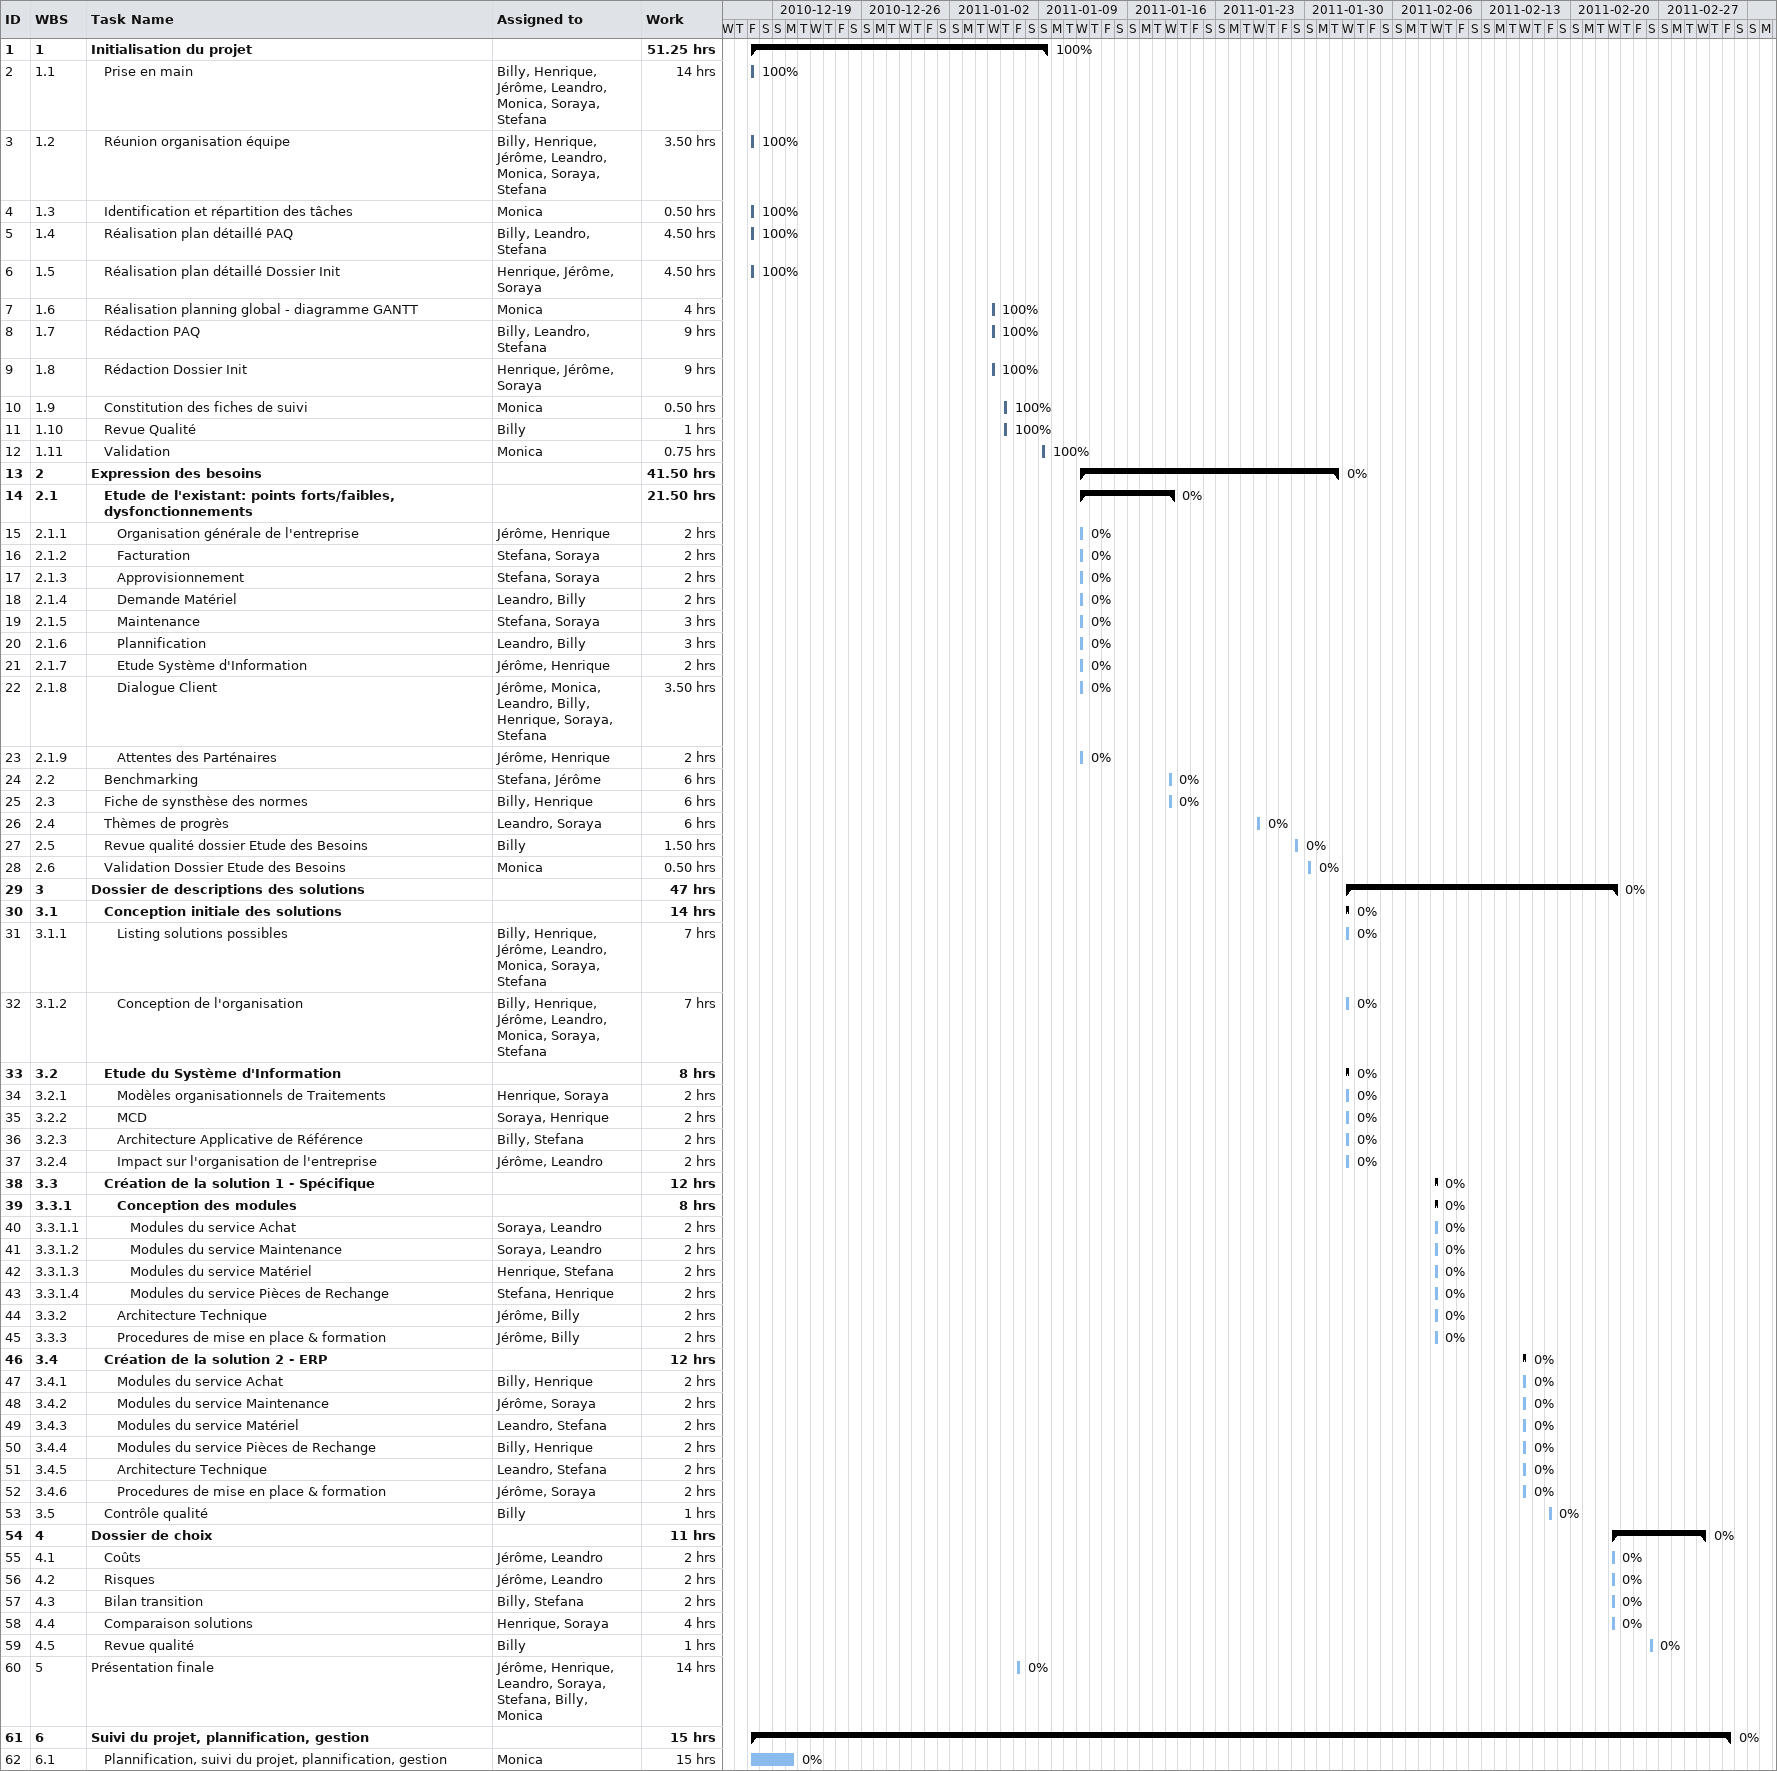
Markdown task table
| ID | WBS | Task | Start | Finish | Resources | % complete | Work (h) |
|---|---|---|---|---|---|---|---|
| 1 | 1 | **Initialisation du projet** | 2010-12-17 | 2011-01-09 |  | 100 | 51.25 |
| 2 | 1.1 | Prise en main | 2010-12-17 | 2010-12-17 | Billy, Henrique, Jérôme, Leandro, Monica, Soraya, Stefana | 100 | 14 |
| 3 | 1.2 | Réunion organisation équipe | 2010-12-17 | 2010-12-17 | Billy, Henrique, Jérôme, Leandro, Monica, Soraya, Stefana | 100 | 3.50 |
| 4 | 1.3 | Identification et répartition des tâches | 2010-12-17 | 2010-12-17 | Monica | 100 | 0.50 |
| 5 | 1.4 | Réalisation plan détaillé PAQ | 2010-12-17 | 2010-12-17 | Billy, Leandro, Stefana | 100 | 4.50 |
| 6 | 1.5 | Réalisation plan détaillé Dossier Init | 2010-12-17 | 2010-12-17 | Henrique, Jérôme, Soraya | 100 | 4.50 |
| 7 | 1.6 | Réalisation planning global - diagramme GANTT | 2011-01-05 | 2011-01-05 | Monica | 100 | 4 |
| 8 | 1.7 | Rédaction PAQ | 2011-01-05 | 2011-01-05 | Billy, Leandro, Stefana | 100 | 9 |
| 9 | 1.8 | Rédaction Dossier Init | 2011-01-05 | 2011-01-05 | Henrique, Jérôme, Soraya | 100 | 9 |
| 10 | 1.9 | Constitution des fiches de suivi | 2011-01-06 | 2011-01-06 | Monica | 100 | 0.50 |
| 11 | 1.10 | Revue Qualité | 2011-01-06 | 2011-01-06 | Billy | 100 | 1 |
| 12 | 1.11 | Validation | 2011-01-09 | 2011-01-09 | Monica | 100 | 0.75 |
| 13 | 2 | **Expression des besoins** | 2011-01-12 | 2011-02-01 |  | 0 | 41.50 |
| 14 | 2.1 | **Etude de l'existant: points forts/faibles, dysfonctionnements** | 2011-01-12 | 2011-01-19 |  | 0 | 21.50 |
| 15 | 2.1.1 | Organisation générale de l'entreprise | 2011-01-12 | 2011-01-12 | Jérôme, Henrique | 0 | 2 |
| 16 | 2.1.2 | Facturation | 2011-01-12 | 2011-01-12 | Stefana, Soraya | 0 | 2 |
| 17 | 2.1.3 | Approvisionnement | 2011-01-12 | 2011-01-12 | Stefana, Soraya | 0 | 2 |
| 18 | 2.1.4 | Demande Matériel | 2011-01-12 | 2011-01-12 | Leandro, Billy | 0 | 2 |
| 19 | 2.1.5 | Maintenance | 2011-01-12 | 2011-01-12 | Stefana, Soraya | 0 | 3 |
| 20 | 2.1.6 | Plannification | 2011-01-12 | 2011-01-12 | Leandro, Billy | 0 | 3 |
| 21 | 2.1.7 | Etude Système d'Information | 2011-01-12 | 2011-01-12 | Jérôme, Henrique | 0 | 2 |
| 22 | 2.1.8 | Dialogue Client | 2011-01-12 | 2011-01-12 | Jérôme, Monica, Leandro, Billy, Henrique, Soraya, Stefana | 0 | 3.50 |
| 23 | 2.1.9 | Attentes des Parténaires | 2011-01-12 | 2011-01-12 | Jérôme, Henrique | 0 | 2 |
| 24 | 2.2 | Benchmarking | 2011-01-19 | 2011-01-19 | Stefana, Jérôme | 0 | 6 |
| 25 | 2.3 | Fiche de synsthèse des normes | 2011-01-19 | 2011-01-19 | Billy, Henrique | 0 | 6 |
| 26 | 2.4 | Thèmes de progrès | 2011-01-26 | 2011-01-26 | Leandro, Soraya | 0 | 6 |
| 27 | 2.5 | Revue qualité dossier Etude des Besoins | 2011-01-29 | 2011-01-29 | Billy | 0 | 1.50 |
| 28 | 2.6 | Validation Dossier Etude des Besoins | 2011-01-30 | 2011-01-30 | Monica | 0 | 0.50 |
| 29 | 3 | **Dossier de descriptions des solutions** | 2011-02-02 | 2011-02-23 |  | 0 | 47 |
| 30 | 3.1 | **Conception initiale des solutions** | 2011-02-02 | 2011-02-02 |  | 0 | 14 |
| 31 | 3.1.1 | Listing solutions possibles | 2011-02-02 | 2011-02-02 | Billy, Henrique, Jérôme, Leandro, Monica, Soraya, Stefana | 0 | 7 |
| 32 | 3.1.2 | Conception de l'organisation | 2011-02-02 | 2011-02-02 | Billy, Henrique, Jérôme, Leandro, Monica, Soraya, Stefana | 0 | 7 |
| 33 | 3.2 | **Etude du Système d'Information** | 2011-02-02 | 2011-02-02 |  | 0 | 8 |
| 34 | 3.2.1 | Modèles organisationnels de Traitements | 2011-02-02 | 2011-02-02 | Henrique, Soraya | 0 | 2 |
| 35 | 3.2.2 | MCD | 2011-02-02 | 2011-02-02 | Soraya, Henrique | 0 | 2 |
| 36 | 3.2.3 | Architecture Applicative de Référence | 2011-02-02 | 2011-02-02 | Billy, Stefana | 0 | 2 |
| 37 | 3.2.4 | Impact sur l'organisation de l'entreprise | 2011-02-02 | 2011-02-02 | Jérôme, Leandro | 0 | 2 |
| 38 | 3.3 | **Création de la solution 1 - Spécifique** | 2011-02-09 | 2011-02-09 |  | 0 | 12 |
| 39 | 3.3.1 | **Conception des modules** | 2011-02-09 | 2011-02-09 |  | 0 | 8 |
| 40 | 3.3.1.1 | Modules du service Achat | 2011-02-09 | 2011-02-09 | Soraya, Leandro | 0 | 2 |
| 41 | 3.3.1.2 | Modules du service Maintenance | 2011-02-09 | 2011-02-09 | Soraya, Leandro | 0 | 2 |
| 42 | 3.3.1.3 | Modules du service Matériel | 2011-02-09 | 2011-02-09 | Henrique, Stefana | 0 | 2 |
| 43 | 3.3.1.4 | Modules du service Pièces de Rechange | 2011-02-09 | 2011-02-09 | Stefana, Henrique | 0 | 2 |
| 44 | 3.3.2 | Architecture Technique | 2011-02-09 | 2011-02-09 | Jérôme, Billy | 0 | 2 |
| 45 | 3.3.3 | Procedures de mise en place & formation | 2011-02-09 | 2011-02-09 | Jérôme, Billy | 0 | 2 |
| 46 | 3.4 | **Création de la solution 2 - ERP** | 2011-02-16 | 2011-02-16 |  | 0 | 12 |
| 47 | 3.4.1 | Modules du service Achat | 2011-02-16 | 2011-02-16 | Billy, Henrique | 0 | 2 |
| 48 | 3.4.2 | Modules du service Maintenance | 2011-02-16 | 2011-02-16 | Jérôme, Soraya | 0 | 2 |
| 49 | 3.4.3 | Modules du service Matériel | 2011-02-16 | 2011-02-16 | Leandro, Stefana | 0 | 2 |
| 50 | 3.4.4 | Modules du service Pièces de Rechange | 2011-02-16 | 2011-02-16 | Billy, Henrique | 0 | 2 |
| 51 | 3.4.5 | Architecture Technique | 2011-02-16 | 2011-02-16 | Leandro, Stefana | 0 | 2 |
| 52 | 3.4.6 | Procedures de mise en place & formation | 2011-02-16 | 2011-02-16 | Jérôme, Soraya | 0 | 2 |
| 53 | 3.5 | Contrôle qualité | 2011-02-18 | 2011-02-18 | Billy | 0 | 1 |
| 54 | 4 | **Dossier de choix** | 2011-02-23 | 2011-03-02 |  | 0 | 11 |
| 55 | 4.1 | Coûts | 2011-02-23 | 2011-02-23 | Jérôme, Leandro | 0 | 2 |
| 56 | 4.2 | Risques | 2011-02-23 | 2011-02-23 | Jérôme, Leandro | 0 | 2 |
| 57 | 4.3 | Bilan transition | 2011-02-23 | 2011-02-23 | Billy, Stefana | 0 | 2 |
| 58 | 4.4 | Comparaison solutions | 2011-02-23 | 2011-02-23 | Henrique, Soraya | 0 | 4 |
| 59 | 4.5 | Revue qualité | 2011-02-26 | 2011-02-26 | Billy | 0 | 1 |
| 60 | 5 | Présentation finale | 2011-01-07 | 2011-01-07 | Jérôme, Henrique, Leandro, Soraya, Stefana, Billy, Monica | 0 | 14 |
| 61 | 6 | **Suivi du projet, plannification, gestion** | 2010-12-17 | 2011-03-04 |  | 0 | 15 |
| 62 | 6.1 | Plannification, suivi du projet, plannification, gestion | 2010-12-17 | 2010-12-20 | Monica | 0 | 15 |
